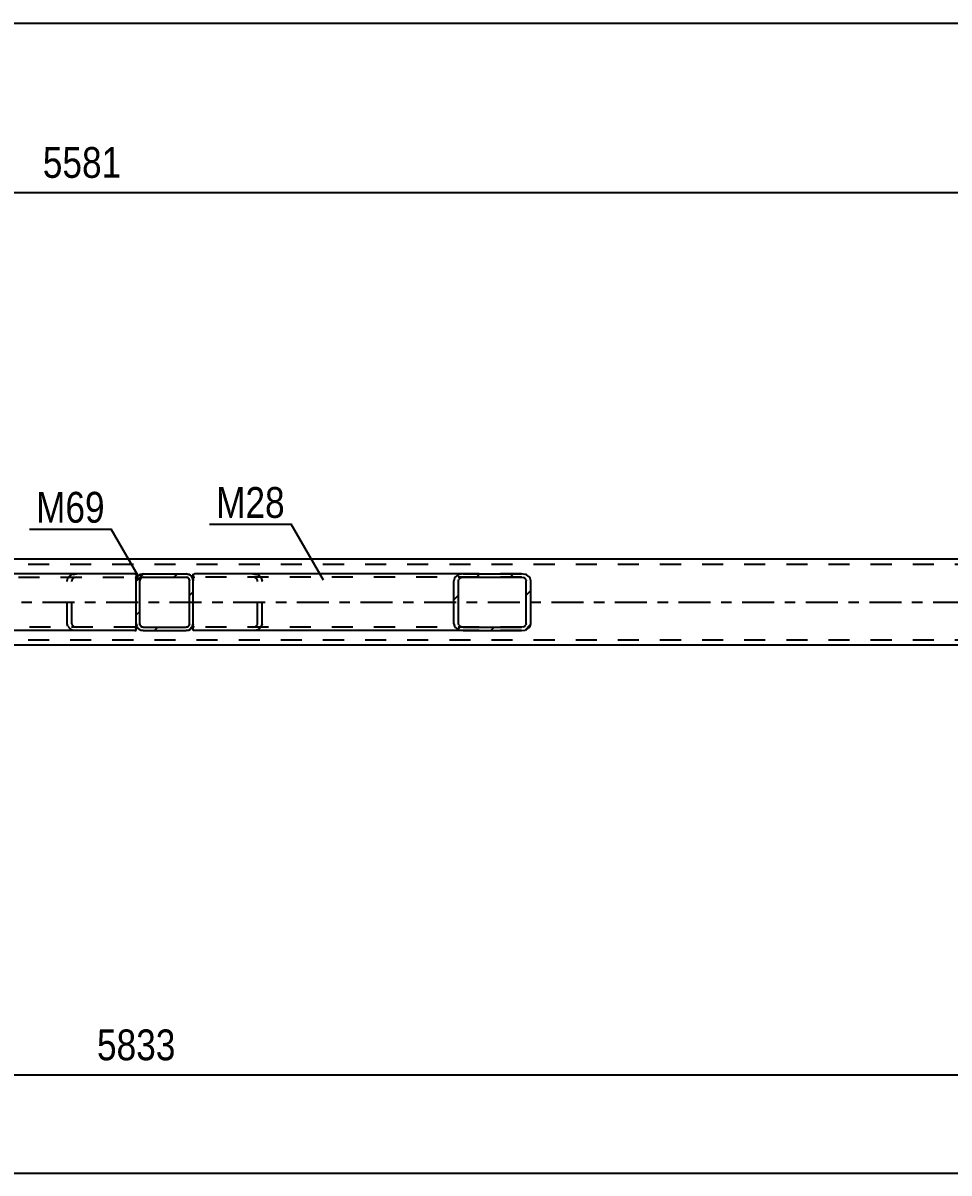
# Model space of a CAD drawing. Header units: millimetres. Extents: x -81 to 760, y -449 to 145.
# Drawn here: x 85.7 to 171.8, y -303.7 to -196.7 of the extents above; entities that cross this region are included whole.
import ezdxf

# ---------------------------------------------------------------- set-up
doc = ezdxf.new("R2010")
doc.units = ezdxf.units.MM
doc.linetypes.add('DXK_LINE_DOT2', pattern=[3.9198, 1.9599, -1.9599])
doc.linetypes.add('DXK_LINE_DOT3', pattern=[5.9187, 2.979, -0.9799, 0.9799, -0.9799])
doc.styles.add('Arial Narrow', font='ARIALN.TTF', dxfattribs={"height": 0.2})

# ---------------------------------------------------------------- blocks, each defined once
blk = doc.blocks.new('Part-389626899-48536 - 48534')
at = {"linetype": 'Continuous'}
h = blk.add_hatch(dxfattribs=at)
h.set_pattern_fill('', scale=0.7, style=0, pattern_type=0)
h.set_pattern_definition([(45, (132.3843, -253.1882), (-1.57154, 1.57154), [])])
h.paths.add_polyline_path([(132.05, -253.24), (132.38, -253.19), (132.67, -253.05), (132.85, -252.84), (132.92, -252.6), (132.92, -248.6), (132.85, -248.35), (132.67, -248.14), (132.38, -248.01), (132.05, -247.96), (126.63, -247.96), (126.3, -248.01), (126.02, -248.14), (125.83, -248.35), (125.77, -248.6), (125.77, -252.6), (125.83, -252.84), (126.02, -253.05), (126.3, -253.19), (126.63, -253.24)])
h.paths.add_polyline_path([(126.47, -252.89), (126.33, -252.82), (126.23, -252.72), (126.2, -252.6), (126.2, -248.6), (126.23, -248.47), (126.33, -248.37), (126.47, -248.3), (126.63, -248.28), (132.05, -248.28), (132.22, -248.3), (132.36, -248.37), (132.45, -248.47), (132.49, -248.6), (132.49, -252.6), (132.45, -252.72), (132.36, -252.82), (132.22, -252.89), (132.05, -252.92), (126.63, -252.92)])
at = {"color": 2, "linetype": 'Continuous'}
for p, q in [((101.5, -247.98), (101.63, -247.96)), ((101.5, -247.98), (101.5, -248.6)), ((126.63, -247.96), (101.63, -247.96)), ((126.63, -247.96), (126.3, -248.01)), ((126.63, -247.96), (132.05, -247.96)), ((132.38, -248.01), (132.05, -247.96)), ((125.83, -248.35), (125.77, -248.6)), ((125.77, -252.6), (125.77, -248.6)), ((126.2, -248.6), (126.23, -248.47)), ((126.2, -252.6), (126.2, -248.6)), ((126.47, -248.3), (126.63, -248.28)), ((126.63, -248.28), (132.05, -248.28)), ((132.05, -248.28), (132.22, -248.3)), ((132.45, -248.47), (132.49, -248.6)), ((132.49, -252.6), (132.49, -248.6)), ((132.92, -248.6), (132.85, -248.35)), ((132.92, -252.6), (132.92, -248.6)), ((101.5, -253.19), (101.5, -252.6)), ((101.5, -253.22), (101.5, -253.19)), ((101.63, -253.24), (101.5, -253.22)), ((126.63, -253.24), (101.63, -253.24)), ((125.77, -252.6), (125.83, -252.84)), ((126.23, -252.72), (126.2, -252.6)), ((126.3, -253.19), (126.63, -253.24)), ((126.63, -252.92), (126.47, -252.89)), ((126.63, -252.92), (132.05, -252.92)), ((126.63, -253.24), (132.05, -253.24)), ((132.22, -252.89), (132.05, -252.92)), ((132.05, -253.24), (132.38, -253.19)), ((132.49, -252.6), (132.45, -252.72)), ((132.85, -252.84), (132.92, -252.6))]:
    blk.add_line(p, q, dxfattribs=at)
at = {"color": 7, "linetype": 'DXK_LINE_DOT2'}
for p, q in [((101.5, -248.3), (101.5, -247.98)), ((107.05, -247.96), (107.38, -248.01)), ((132.05, -247.96), (126.63, -247.96)), ((101.63, -248.28), (101.5, -248.3)), ((101.5, -253.05), (101.5, -248.6)), ((132.05, -248.28), (101.63, -248.28)), ((107.22, -248.3), (107.05, -248.28)), ((107.49, -248.6), (107.45, -248.47)), ((107.49, -252.6), (107.49, -248.6)), ((107.85, -248.35), (107.92, -248.6)), ((107.92, -252.6), (107.92, -248.6)), ((101.63, -252.92), (101.5, -252.9)), ((132.05, -252.92), (101.63, -252.92)), ((107.05, -252.92), (107.22, -252.89)), ((107.38, -253.19), (107.05, -253.24)), ((107.45, -252.72), (107.49, -252.6)), ((107.92, -252.6), (107.85, -252.84)), ((132.05, -253.24), (126.63, -253.24))]:
    blk.add_line(p, q, dxfattribs=at)
for centre, radius, start, end in [((107.18, -248.77), 0.792, 31.9779, 75.1661), ((107.12, -248.68), 0.396, 31.9779, 75.1661), ((107.12, -252.51), 0.396, 284.8339, 328.0221), ((107.18, -252.42), 0.792, 284.8339, 328.0221)]:
    blk.add_arc(centre, radius, start, end, dxfattribs=at)
at = {"color": 2, "linetype": 'Continuous'}
for centre, radius, start, end in [((126.5, -248.77), 0.792, 104.8339, 148.0221), ((132.18, -248.77), 0.792, 31.9779, 75.1661), ((126.57, -248.68), 0.396, 104.8339, 148.0221), ((132.12, -248.68), 0.396, 31.9779, 75.1661), ((126.5, -252.42), 0.792, 211.9779, 255.1661), ((126.57, -252.51), 0.396, 211.9779, 255.1661), ((132.12, -252.51), 0.396, 284.8339, 328.0221), ((132.18, -252.42), 0.792, 284.8339, 328.0221)]:
    blk.add_arc(centre, radius, start, end, dxfattribs=at)
blk = doc.blocks.new('Part-389626899-48539 - 48534')
at = {"linetype": 'Continuous'}
h = blk.add_hatch(dxfattribs=at)
h.set_pattern_fill('', scale=0.7, style=0, pattern_type=0)
h.set_pattern_definition([(45, (101.1005, -253.1882), (-1.57154, 1.57154), [])])
h.paths.add_polyline_path([(100.86, -253.24), (101.1, -253.19), (101.31, -253.05), (101.45, -252.84), (101.5, -252.6), (101.5, -248.6), (101.45, -248.35), (101.31, -248.14), (101.1, -248.01), (100.86, -247.96), (96.86, -247.96), (96.61, -248.01), (96.4, -248.14), (96.26, -248.35), (96.22, -248.6), (96.22, -252.6), (96.26, -252.84), (96.4, -253.05), (96.61, -253.19), (96.86, -253.24)])
h.paths.add_polyline_path([(96.73, -252.89), (96.63, -252.82), (96.56, -252.72), (96.54, -252.6), (96.54, -248.6), (96.56, -248.47), (96.63, -248.37), (96.73, -248.3), (96.86, -248.28), (100.86, -248.28), (100.98, -248.3), (101.08, -248.37), (101.15, -248.47), (101.18, -248.6), (101.18, -252.6), (101.15, -252.72), (101.08, -252.82), (100.98, -252.89), (100.86, -252.92), (96.86, -252.92)])
at = {"color": 7, "linetype": 'DXK_LINE_DOT2'}
for p, q in [((96.61, -248.01), (96.86, -247.96)), ((96.86, -247.96), (100.86, -247.96)), ((100.86, -247.96), (101.1, -248.01)), ((96.22, -248.6), (96.26, -248.35)), ((96.22, -252.6), (96.22, -248.6)), ((96.56, -248.47), (96.54, -248.6)), ((96.54, -252.6), (96.54, -248.6)), ((96.86, -248.28), (96.73, -248.3)), ((96.86, -248.28), (100.86, -248.28)), ((100.98, -248.3), (100.86, -248.28)), ((101.18, -248.6), (101.15, -248.47)), ((101.18, -252.6), (101.18, -248.6)), ((101.45, -248.35), (101.5, -248.6)), ((101.5, -252.6), (101.5, -248.6)), ((96.26, -252.84), (96.22, -252.6)), ((96.54, -252.6), (96.56, -252.72)), ((96.86, -253.24), (96.61, -253.19)), ((96.73, -252.89), (96.86, -252.92)), ((96.86, -252.92), (100.86, -252.92)), ((96.86, -253.24), (100.86, -253.24)), ((100.86, -252.92), (100.98, -252.89)), ((101.1, -253.19), (100.86, -253.24)), ((101.15, -252.72), (101.18, -252.6)), ((101.5, -252.6), (101.45, -252.84))]:
    blk.add_line(p, q, dxfattribs=at)
at = {"color": 2, "linetype": 'Continuous'}
for p, q in [((96.86, -247.96), (96.61, -248.01)), ((96.86, -247.96), (100.86, -247.96)), ((101.1, -248.01), (100.86, -247.96)), ((96.26, -248.35), (96.22, -248.6)), ((96.22, -252.6), (96.22, -248.6)), ((96.54, -248.6), (96.56, -248.47)), ((96.54, -252.6), (96.54, -248.6)), ((96.73, -248.3), (96.86, -248.28)), ((96.86, -248.28), (100.86, -248.28)), ((100.86, -248.28), (100.98, -248.3)), ((101.15, -248.47), (101.18, -248.6)), ((101.18, -252.6), (101.18, -248.6)), ((101.5, -248.6), (101.45, -248.35)), ((101.5, -252.6), (101.5, -248.6)), ((96.22, -252.6), (96.26, -252.84)), ((96.56, -252.72), (96.54, -252.6)), ((96.61, -253.19), (96.86, -253.24)), ((96.86, -252.92), (96.73, -252.89)), ((96.86, -252.92), (100.86, -252.92)), ((96.86, -253.24), (100.86, -253.24)), ((100.98, -252.89), (100.86, -252.92)), ((100.86, -253.24), (101.1, -253.19)), ((101.18, -252.6), (101.15, -252.72)), ((101.45, -252.84), (101.5, -252.6))]:
    blk.add_line(p, q, dxfattribs=at)
at = {"color": 7, "linetype": 'DXK_LINE_DOT2'}
for centre, radius, start, end in [((96.86, -248.6), 0.64, 112.5, 157.5), ((100.86, -248.6), 0.64, 22.5, 67.5), ((96.86, -248.6), 0.32, 112.5, 157.5), ((100.86, -248.6), 0.32, 22.5, 67.5), ((96.86, -252.6), 0.64, 202.5, 247.5), ((96.86, -252.6), 0.32, 202.5, 247.5), ((100.86, -252.6), 0.32, 292.5, 337.5), ((100.86, -252.6), 0.64, 292.5, 337.5)]:
    blk.add_arc(centre, radius, start, end, dxfattribs=at)
at = {"color": 2, "linetype": 'Continuous'}
for centre, radius, start, end in [((96.86, -248.6), 0.64, 112.5, 157.5), ((100.86, -248.6), 0.64, 22.5, 67.5), ((96.86, -248.6), 0.32, 112.5, 157.5), ((100.86, -248.6), 0.32, 22.5, 67.5), ((96.86, -252.6), 0.64, 202.5, 247.5), ((96.86, -252.6), 0.32, 202.5, 247.5), ((100.86, -252.6), 0.32, 292.5, 337.5), ((100.86, -252.6), 0.64, 292.5, 337.5)]:
    blk.add_arc(centre, radius, start, end, dxfattribs=at)
blk = doc.blocks.new('Part-389626899-48548 - 48534')
at = {"linetype": 'Continuous'}
h = blk.add_hatch(dxfattribs=at)
h.set_pattern_fill('', scale=0.7, style=0, pattern_type=0)
h.set_pattern_definition([(45, (71.4103, -253.1882), (-1.57154, 1.57154), [])])
h.paths.add_polyline_path([(71.08, -253.24), (71.41, -253.19), (71.69, -253.05), (71.88, -252.84), (71.95, -252.6), (71.95, -248.6), (71.88, -248.35), (71.69, -248.14), (71.41, -248.01), (71.08, -247.96), (65.66, -247.96), (65.33, -248.01), (65.05, -248.14), (64.86, -248.35), (64.79, -248.6), (64.79, -252.6), (64.86, -252.84), (65.05, -253.05), (65.33, -253.19), (65.66, -253.24)])
h.paths.add_polyline_path([(65.49, -252.89), (65.35, -252.82), (65.26, -252.72), (65.22, -252.6), (65.22, -248.6), (65.26, -248.47), (65.35, -248.37), (65.49, -248.3), (65.66, -248.28), (71.08, -248.28), (71.24, -248.3), (71.39, -248.37), (71.48, -248.47), (71.51, -248.6), (71.51, -252.6), (71.48, -252.72), (71.39, -252.82), (71.24, -252.89), (71.08, -252.92), (65.66, -252.92)])
at = {"color": 2, "linetype": 'Continuous'}
for p, q in [((65.66, -247.96), (65.33, -248.01)), ((65.66, -247.96), (71.08, -247.96)), ((96.08, -247.96), (71.08, -247.96)), ((71.41, -248.01), (71.08, -247.96)), ((96.08, -247.96), (96.22, -247.98)), ((96.22, -247.98), (96.22, -248.01)), ((96.22, -248.01), (96.22, -248.14)), ((96.22, -248.14), (96.22, -248.6)), ((64.86, -248.35), (64.79, -248.6)), ((64.79, -252.6), (64.79, -248.6)), ((65.22, -248.6), (65.26, -248.47)), ((65.22, -252.6), (65.22, -248.6)), ((65.49, -248.3), (65.66, -248.28)), ((65.66, -248.28), (71.08, -248.28)), ((71.08, -248.28), (71.24, -248.3)), ((71.48, -248.47), (71.51, -248.6)), ((71.51, -252.6), (71.51, -248.6)), ((71.95, -248.6), (71.88, -248.35)), ((71.95, -252.6), (71.95, -248.6)), ((64.79, -252.6), (64.86, -252.84)), ((65.26, -252.72), (65.22, -252.6)), ((65.33, -253.19), (65.66, -253.24)), ((65.66, -252.92), (65.49, -252.89)), ((65.66, -252.92), (71.08, -252.92)), ((65.66, -253.24), (71.08, -253.24)), ((71.24, -252.89), (71.08, -252.92)), ((71.08, -253.24), (71.41, -253.19)), ((96.08, -253.24), (71.08, -253.24)), ((71.51, -252.6), (71.48, -252.72)), ((71.88, -252.84), (71.95, -252.6)), ((96.08, -253.24), (96.22, -253.22)), ((96.22, -253.22), (96.22, -252.6))]:
    blk.add_line(p, q, dxfattribs=at)
at = {"color": 7, "linetype": 'DXK_LINE_DOT2'}
for p, q in [((71.08, -247.96), (65.66, -247.96)), ((90.33, -248.01), (90.66, -247.96)), ((96.22, -247.98), (96.22, -247.98)), ((96.22, -248.14), (96.22, -248.3)), ((65.66, -248.28), (96.08, -248.28)), ((89.79, -248.6), (89.86, -248.35)), ((89.79, -252.6), (89.79, -248.6)), ((90.26, -248.47), (90.23, -248.6)), ((90.23, -252.6), (90.23, -248.6)), ((90.66, -248.28), (90.49, -248.3)), ((96.08, -248.28), (96.22, -248.3)), ((96.22, -252.6), (96.22, -248.35)), ((96.08, -252.92), (65.66, -252.92)), ((71.08, -253.24), (65.66, -253.24)), ((89.86, -252.84), (89.79, -252.6)), ((90.23, -252.6), (90.26, -252.72)), ((90.66, -253.24), (90.33, -253.19)), ((90.49, -252.89), (90.66, -252.92)), ((96.08, -252.92), (96.22, -252.9))]:
    blk.add_line(p, q, dxfattribs=at)
at = {"color": 2, "linetype": 'Continuous'}
for centre, radius, start, end in [((65.53, -248.77), 0.792, 104.8339, 148.022), ((71.21, -248.77), 0.792, 31.978, 75.1661), ((65.59, -248.68), 0.396, 104.8339, 148.022), ((71.14, -248.68), 0.396, 31.978, 75.1661), ((65.53, -252.42), 0.792, 211.978, 255.1661), ((65.59, -252.51), 0.396, 211.978, 255.1661), ((71.14, -252.51), 0.396, 284.8339, 328.022), ((71.21, -252.42), 0.792, 284.8339, 328.022)]:
    blk.add_arc(centre, radius, start, end, dxfattribs=at)
at = {"color": 7, "linetype": 'DXK_LINE_DOT2'}
for centre, radius, start, end in [((90.53, -248.77), 0.792, 104.8339, 148.022), ((90.6, -248.68), 0.396, 104.8339, 148.022), ((90.53, -252.42), 0.792, 211.978, 255.1661), ((90.6, -252.51), 0.396, 211.978, 255.1661)]:
    blk.add_arc(centre, radius, start, end, dxfattribs=at)
blk = doc.blocks.new('Part-389626899-48550 - 48534')
at = {"color": 7, "linetype": 'DXK_LINE_DOT2'}
for p, q in [((574.16, -247.08), (-36.81, -247.08)), ((574.16, -254.12), (-36.81, -254.12))]:
    blk.add_line(p, q, dxfattribs=at)
at = {"color": 2, "linetype": 'Continuous'}
for p, q in [((574.16, -246.6), (-32.01, -246.6)), ((574.16, -254.6), (-32.01, -254.6))]:
    blk.add_line(p, q, dxfattribs=at)
at = {"color": 7, "linetype": 'DXK_LINE_DOT3'}
blk.add_line((-36.81, -250.6), (574.16, -250.6), dxfattribs=at)
blk = doc.blocks.new('StraightDimension-389626899-58140 - 48534')
at = {"color": 7, "linetype": 'Continuous'}
blk.add_line((-20.45, -294.56), (212.88, -294.56), dxfattribs=at)
at = {"color": 0}
blk.add_wipeout([(100.47, -293.81), (100.47, -289.61), (91.96, -289.61), (91.96, -293.81)], dxfattribs=at)
at = {"color": 3, "style": 'Arial Narrow'}
blk.add_text('5833', height=2.863, dxfattribs=at).set_placement((92.56, -293.21))
blk = doc.blocks.new('StraightDimension-389626899-58175 - 48534')
at = {"color": 7, "linetype": 'Continuous'}
blk.add_line((-36.81, -196.72), (585.06, -196.72), dxfattribs=at)
blk = doc.blocks.new('StraightDimension-389626899-58241 - 48534')
at = {"color": 7, "linetype": 'Continuous'}
blk.add_line((-37.81, -303.7), (586.06, -303.7), dxfattribs=at)
blk = doc.blocks.new('StraightDimension-389626899-66216 - 48534')
at = {"color": 7, "linetype": 'Continuous'}
blk.add_line((-20.45, -212.47), (202.8, -212.47), dxfattribs=at)
at = {"color": 0}
blk.add_wipeout([(95.43, -211.72), (95.43, -207.52), (86.92, -207.52), (86.92, -211.72)], dxfattribs=at)
at = {"color": 3, "style": 'Arial Narrow'}
blk.add_text('5581', height=2.863, dxfattribs=at).set_placement((87.52, -211.12))
blk = doc.blocks.new('Mark-389626899-50131 - 48534')
at = {"color": 30, "linetype": 'Continuous'}
for p in [(103.04, -243.35), (113.64, -248.55)]:
    blk.add_line(p, (110.64, -243.35), dxfattribs=at)
at = {"color": 0}
blk.add_wipeout([(110.04, -242.75), (110.04, -239.75), (103.64, -239.75), (103.64, -242.75)], dxfattribs=at)
blk.add_wipeout([(110.04, -242.75), (110.04, -239.75), (103.64, -239.75), (103.64, -242.75)], dxfattribs=at)
at = {"color": 3, "style": 'Arial Narrow'}
blk.add_text('M28', height=2.863, dxfattribs=at).set_placement((103.64, -242.75))
blk = doc.blocks.new('Mark-389626899-50134 - 48534')
at = {"color": 30, "linetype": 'Continuous'}
for p in [(86.29, -243.8), (96.39, -248.13)]:
    blk.add_line(p, (93.89, -243.8), dxfattribs=at)
at = {"color": 0}
blk.add_wipeout([(93.29, -243.2), (93.29, -240.2), (86.89, -240.2), (86.89, -243.2)], dxfattribs=at)
blk.add_wipeout([(93.29, -243.2), (93.29, -240.2), (86.89, -240.2), (86.89, -243.2)], dxfattribs=at)
at = {"color": 3, "style": 'Arial Narrow'}
blk.add_text('M69', height=2.863, dxfattribs=at).set_placement((86.89, -243.2))

msp = doc.modelspace()

# ---------------------------------------------------------------- block references
for name in ['StraightDimension-389626899-58175 - 48534', 'Part-389626899-48550 - 48534', 'Part-389626899-48548 - 48534', 'Part-389626899-48539 - 48534', 'Part-389626899-48536 - 48534', 'StraightDimension-389626899-58140 - 48534']:
    msp.add_blockref(name, (0, 0))

# ---------------------------------------------------------------- next in the draw order: block references
for name in ['StraightDimension-389626899-66216 - 48534', 'Mark-389626899-50134 - 48534', 'Mark-389626899-50131 - 48534', 'StraightDimension-389626899-58241 - 48534']:
    msp.add_blockref(name, (0, 0))

doc.saveas('drawing.dxf')
